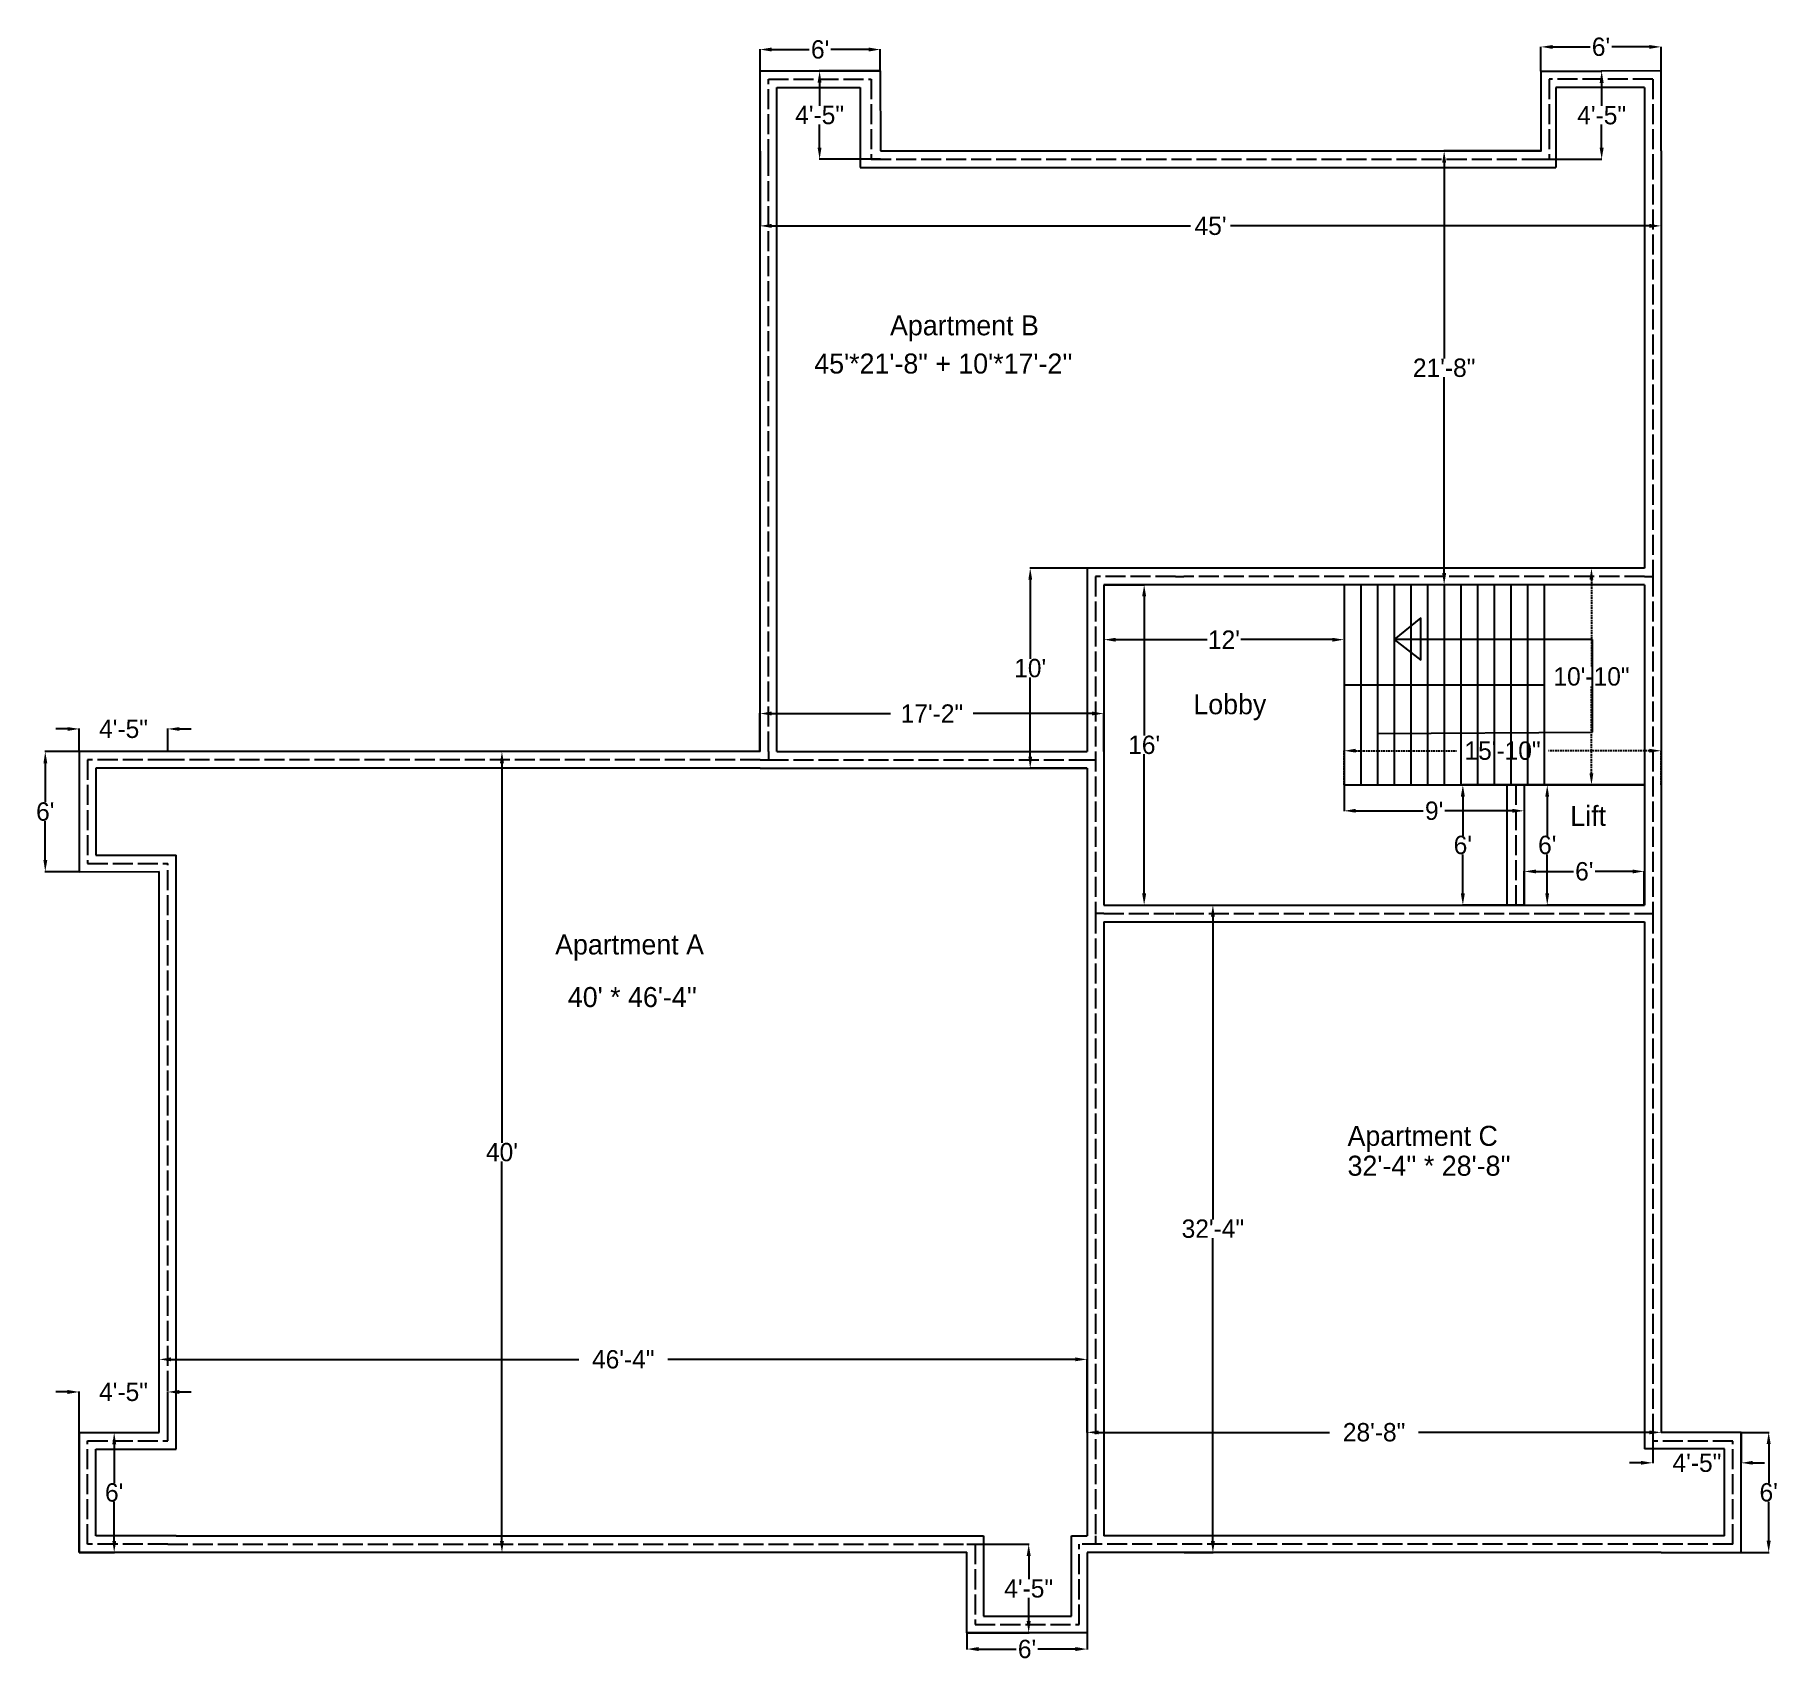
# Model space of a CAD drawing. Header units: inches. Extents: x -411 to 634, y -983 to -8.
import ezdxf

# ---------------------------------------------------------------- set-up
doc = ezdxf.new("R2010")
doc.units = ezdxf.units.IN
doc.header["$MEASUREMENT"] = 0
doc.linetypes.add('ACAD_ISO02W100', pattern=[15, 12, -3])
doc.linetypes.add('DASHEDX2', pattern=[1.5, 1, -0.5])
doc.dimstyles.get("Standard").update_dxf_attribs({"dimtxt": 11, "dimasz": 7, "dimexe": 0.18, "dimexo": 0.0625, "dimgap": 0.09, "dimtad": 0, "dimtih": 1, "dimtoh": 1, "dimdec": 0, "dimzin": 0, "dimdsep": 46, "dimlunit": 3, "dimtxsty": 'Standard', "dimcen": 0.09, "dimadec": 0, "dimazin": 0, "dimtfac": 1, "dimtdec": 0, "dimtofl": 0, "dimtmove": 0, "dimatfit": 3, "dimfxl": 1, "dimtolj": 1, "dimtzin": 0, "dimarcsym": 0})

# ---------------------------------------------------------------- blocks, each defined once
blk = doc.blocks.new('*D17')
at = {"color": 0, "lineweight": -2}
for p, q in [((23.3, -437.8), (-131.5, -437.8)), ((-131.3, -444.8), (-131.3, -672.3)), ((-131.3, -910.9), (-131.3, -683.4)), ((23.3, -917.9), (-131.5, -917.9))]:
    blk.add_line(p, q, dxfattribs=at)
at = {"color": 0}
for points in [[(-132.5, -444.8), (-130.1, -444.8), (-131.3, -437.8)], [(-132.5, -910.9), (-130.1, -910.9), (-131.3, -917.9)]]:
    blk.add_solid(points, dxfattribs=at)
at = {"layer": 'Defpoints', "color": 0}
for p in [(23.4, -437.8), (-131.3, -917.9), (23.4, -917.9)]:
    blk.add_point(p, dxfattribs=at)
at = {"color": 0, "insert": (-131.3, -677.9), "char_height": 11, "attachment_point": 5}
blk.add_mtext("\\A1;40'", dxfattribs=at)
blk = doc.blocks.new('*D18')
at = {"color": 0, "lineweight": -2}
for p, q in [((-336.7, -845.8), (-336.7, -801.9)), ((-329.7, -802.1), (-85.3, -802.1)), ((212.4, -802.1), (-31.9, -802.1)), ((219.4, -845.8), (219.4, -801.9))]:
    blk.add_line(p, q, dxfattribs=at)
at = {"color": 0}
for points in [[(-329.7, -800.9), (-329.7, -803.2), (-336.7, -802.1)], [(212.4, -800.9), (212.4, -803.2), (219.4, -802.1)]]:
    blk.add_solid(points, dxfattribs=at)
at = {"layer": 'Defpoints', "color": 0}
for p in [(219.4, -802.1), (-336.7, -845.9), (219.4, -845.9)]:
    blk.add_point(p, dxfattribs=at)
at = {"color": 0, "insert": (-58.6, -802.1), "char_height": 11, "attachment_point": 5}
blk.add_mtext('\\A1;46\'-4"', dxfattribs=at)
blk = doc.blocks.new('*D19')
at = {"color": 0, "lineweight": -2}
for p, q in [((-384.6, -845.9), (-363.5, -845.9)), ((-363.7, -852.9), (-363.7, -876.3)), ((-363.7, -910.9), (-363.7, -887.5)), ((-384.6, -917.9), (-363.5, -917.9))]:
    blk.add_line(p, q, dxfattribs=at)
at = {"color": 0}
for points in [[(-364.8, -852.9), (-362.5, -852.9), (-363.7, -845.9)], [(-364.8, -910.9), (-362.5, -910.9), (-363.7, -917.9)]]:
    blk.add_solid(points, dxfattribs=at)
at = {"layer": 'Defpoints', "color": 0}
for p in [(-384.7, -845.9), (-384.7, -917.9), (-363.7, -917.9)]:
    blk.add_point(p, dxfattribs=at)
at = {"color": 0, "insert": (-363.7, -881.9), "char_height": 11, "attachment_point": 5}
blk.add_mtext("\\A1;6'", dxfattribs=at)
blk = doc.blocks.new('*D21')
at = {"color": 0, "lineweight": -2}
for p, q in [((-391.7, -821.6), (-398.7, -821.6)), ((-384.7, -850.8), (-384.7, -821.4)), ((-331.6, -850.8), (-331.6, -821.4)), ((-324.6, -821.6), (-317.6, -821.6))]:
    blk.add_line(p, q, dxfattribs=at)
at = {"color": 0}
for points in [[(-391.7, -820.4), (-391.7, -822.8), (-384.7, -821.6)], [(-324.6, -820.4), (-324.6, -822.8), (-331.6, -821.6)]]:
    blk.add_solid(points, dxfattribs=at)
at = {"layer": 'Defpoints', "color": 0}
for p in [(-384.7, -821.6), (-384.7, -850.9), (-331.6, -850.9)]:
    blk.add_point(p, dxfattribs=at)
at = {"color": 0, "insert": (-358.1, -821.6), "char_height": 11, "attachment_point": 5}
blk.add_mtext('\\A1;4\'-5"', dxfattribs=at)
blk = doc.blocks.new('*D22')
at = {"color": 0, "lineweight": -2}
for p, q in [((-384.7, -437.8), (-405.2, -437.8)), ((-405, -444.8), (-405, -468.2)), ((-405, -502.8), (-405, -479.4)), ((-384.7, -509.8), (-405.2, -509.8))]:
    blk.add_line(p, q, dxfattribs=at)
at = {"color": 0}
for points in [[(-406.1, -444.8), (-403.8, -444.8), (-405, -437.8)], [(-406.1, -502.8), (-403.8, -502.8), (-405, -509.8)]]:
    blk.add_solid(points, dxfattribs=at)
at = {"layer": 'Defpoints', "color": 0}
for p in [(-384.6, -437.8), (-405, -509.8), (-384.6, -509.8)]:
    blk.add_point(p, dxfattribs=at)
at = {"color": 0, "insert": (-405, -473.8), "char_height": 11, "attachment_point": 5}
blk.add_mtext("\\A1;6'", dxfattribs=at)
blk = doc.blocks.new('*D23')
at = {"color": 0, "lineweight": -2}
for p, q in [((-391.6, -424.2), (-398.6, -424.2)), ((-384.6, -437.8), (-384.6, -424)), ((-331.6, -437.8), (-331.6, -424)), ((-324.6, -424.2), (-317.6, -424.2))]:
    blk.add_line(p, q, dxfattribs=at)
at = {"color": 0}
for points in [[(-391.6, -423.1), (-391.6, -425.4), (-384.6, -424.2)], [(-324.6, -423.1), (-324.6, -425.4), (-331.6, -424.2)]]:
    blk.add_solid(points, dxfattribs=at)
at = {"layer": 'Defpoints', "color": 0}
for p in [(-331.6, -424.2), (-384.6, -437.8), (-331.6, -437.8)]:
    blk.add_point(p, dxfattribs=at)
at = {"color": 0, "insert": (-358.1, -424.2), "char_height": 11, "attachment_point": 5}
blk.add_mtext('\\A1;4\'-5"', dxfattribs=at)
blk = doc.blocks.new('*D24')
at = {"color": 0, "lineweight": -2}
for p, q in [((147.4, -965.9), (147.4, -975.9)), ((219.4, -965.9), (219.4, -975.9)), ((154.4, -975.7), (176.9, -975.7)), ((212.4, -975.7), (189.9, -975.7))]:
    blk.add_line(p, q, dxfattribs=at)
at = {"color": 0}
for points in [[(154.4, -974.5), (154.4, -976.9), (147.4, -975.7)], [(212.4, -974.5), (212.4, -976.9), (219.4, -975.7)]]:
    blk.add_solid(points, dxfattribs=at)
at = {"layer": 'Defpoints', "color": 0}
for p in [(147.4, -965.9), (219.4, -965.9), (219.4, -975.7)]:
    blk.add_point(p, dxfattribs=at)
at = {"color": 0, "insert": (183.4, -975.7), "char_height": 11, "attachment_point": 5}
blk.add_mtext("\\A1;6'", dxfattribs=at)
blk = doc.blocks.new('*D25')
at = {"color": 0, "lineweight": -2}
for p, q in [((147.5, -912.9), (184.6, -912.9)), ((184.4, -919.9), (184.4, -933.8)), ((184.4, -958.9), (184.4, -945)), ((147.5, -965.9), (184.6, -965.9))]:
    blk.add_line(p, q, dxfattribs=at)
at = {"color": 0}
for points in [[(183.2, -919.9), (185.6, -919.9), (184.4, -912.9)], [(183.2, -958.9), (185.6, -958.9), (184.4, -965.9)]]:
    blk.add_solid(points, dxfattribs=at)
at = {"layer": 'Defpoints', "color": 0}
for p in [(147.4, -912.9), (184.4, -912.9), (147.4, -965.9)]:
    blk.add_point(p, dxfattribs=at)
at = {"color": 0, "insert": (184.4, -939.4), "char_height": 11, "attachment_point": 5}
blk.add_mtext('\\A1;4\'-5"', dxfattribs=at)
blk = doc.blocks.new('*D26')
at = {"color": 0, "lineweight": -2}
for p, q in [((611.5, -845.8), (628.1, -845.8)), ((627.9, -852.8), (627.9, -876.2)), ((627.9, -910.8), (627.9, -887.4)), ((611.5, -917.8), (628.1, -917.8))]:
    blk.add_line(p, q, dxfattribs=at)
at = {"color": 0}
for points in [[(626.7, -852.8), (629.1, -852.8), (627.9, -845.8)], [(626.7, -910.8), (629.1, -910.8), (627.9, -917.8)]]:
    blk.add_solid(points, dxfattribs=at)
at = {"layer": 'Defpoints', "color": 0}
for p in [(611.4, -845.8), (611.4, -917.8), (627.9, -917.8)]:
    blk.add_point(p, dxfattribs=at)
at = {"color": 0, "insert": (627.9, -881.8), "char_height": 11, "attachment_point": 5}
blk.add_mtext("\\A1;6'", dxfattribs=at)
blk = doc.blocks.new('*D27')
at = {"color": 0, "lineweight": -2}
for p, q in [((558.4, -845.9), (558.4, -864.2)), ((611.4, -845.9), (611.4, -864.2)), ((551.4, -864.1), (544.4, -864.1)), ((618.4, -864.1), (625.4, -864.1))]:
    blk.add_line(p, q, dxfattribs=at)
at = {"color": 0}
for points in [[(551.4, -862.9), (551.4, -865.2), (558.4, -864.1)], [(618.4, -862.9), (618.4, -865.2), (611.4, -864.1)]]:
    blk.add_solid(points, dxfattribs=at)
at = {"layer": 'Defpoints', "color": 0}
for p in [(558.4, -845.8), (611.4, -845.8), (558.4, -864.1)]:
    blk.add_point(p, dxfattribs=at)
at = {"color": 0, "insert": (584.9, -864.1), "char_height": 11, "attachment_point": 5}
blk.add_mtext('\\A1;4\'-5"', dxfattribs=at)
blk = doc.blocks.new('*D28')
at = {"color": 0, "lineweight": -2}
for p, q in [((491.4, -30), (491.4, -15.3)), ((498.4, -15.4), (520.9, -15.4)), ((556.4, -15.4), (533.9, -15.4)), ((563.4, -29.8), (563.4, -15.3))]:
    blk.add_line(p, q, dxfattribs=at)
at = {"color": 0}
for points in [[(498.4, -14.3), (498.4, -16.6), (491.4, -15.4)], [(556.4, -14.3), (556.4, -16.6), (563.4, -15.4)]]:
    blk.add_solid(points, dxfattribs=at)
at = {"layer": 'Defpoints', "color": 0}
for p in [(563.4, -15.4), (491.4, -30.1), (563.4, -29.8)]:
    blk.add_point(p, dxfattribs=at)
at = {"color": 0, "insert": (527.4, -15.4), "char_height": 11, "attachment_point": 5}
blk.add_mtext("\\A1;6'", dxfattribs=at)
blk = doc.blocks.new('*D29')
at = {"color": 0, "lineweight": -2}
for p, q in [((491.5, -30), (528, -30)), ((527.8, -37), (527.8, -50.8)), ((527.8, -75.8), (527.8, -62)), ((491.5, -82.8), (528, -82.8))]:
    blk.add_line(p, q, dxfattribs=at)
at = {"color": 0}
for points in [[(526.6, -37), (529, -37), (527.8, -30)], [(526.6, -75.8), (529, -75.8), (527.8, -82.8)]]:
    blk.add_solid(points, dxfattribs=at)
at = {"layer": 'Defpoints', "color": 0}
for p in [(491.4, -30), (491.4, -82.8), (527.8, -82.8)]:
    blk.add_point(p, dxfattribs=at)
at = {"color": 0, "insert": (527.8, -56.4), "char_height": 11, "attachment_point": 5}
blk.add_mtext('\\A1;4\'-5"', dxfattribs=at)
blk = doc.blocks.new('*D30')
at = {"color": 0, "lineweight": -2}
for p, q in [((23.4, -29.8), (23.4, -16.8)), ((30.4, -17), (52.9, -17)), ((88.4, -17), (65.9, -17)), ((95.4, -29.8), (95.4, -16.8))]:
    blk.add_line(p, q, dxfattribs=at)
at = {"color": 0}
for points in [[(30.4, -15.8), (30.4, -18.2), (23.4, -17)], [(88.4, -15.8), (88.4, -18.2), (95.4, -17)]]:
    blk.add_solid(points, dxfattribs=at)
at = {"layer": 'Defpoints', "color": 0}
for p in [(95.4, -17), (23.4, -29.8), (95.4, -29.8)]:
    blk.add_point(p, dxfattribs=at)
at = {"color": 0, "insert": (59.4, -17), "char_height": 11, "attachment_point": 5}
blk.add_mtext("\\A1;6'", dxfattribs=at)
blk = doc.blocks.new('*D31')
at = {"color": 0, "lineweight": -2}
for p, q in [((95.3, -29.8), (58.9, -29.8)), ((59.1, -36.8), (59.1, -50.7)), ((59.1, -75.8), (59.1, -61.9)), ((95.5, -82.8), (58.9, -82.8))]:
    blk.add_line(p, q, dxfattribs=at)
at = {"color": 0}
for points in [[(57.9, -36.8), (60.2, -36.8), (59.1, -29.8)], [(57.9, -75.8), (60.2, -75.8), (59.1, -82.8)]]:
    blk.add_solid(points, dxfattribs=at)
at = {"layer": 'Defpoints', "color": 0}
for p in [(95.4, -29.8), (59.1, -82.8), (95.6, -82.8)]:
    blk.add_point(p, dxfattribs=at)
at = {"color": 0, "insert": (59.1, -56.3), "char_height": 11, "attachment_point": 5}
blk.add_mtext('\\A1;4\'-5"', dxfattribs=at)
blk = doc.blocks.new('*D32')
at = {"color": 0, "lineweight": -2}
for p, q in [((219.4, -845.8), (219.4, -845.7)), ((226.4, -845.8), (364.7, -845.8)), ((556.4, -845.8), (418.1, -845.8)), ((563.4, -845.8), (563.4, -845.7))]:
    blk.add_line(p, q, dxfattribs=at)
at = {"color": 0}
for points in [[(226.4, -844.7), (226.4, -847), (219.4, -845.8)], [(556.4, -844.7), (556.4, -847), (563.4, -845.8)]]:
    blk.add_solid(points, dxfattribs=at)
at = {"layer": 'Defpoints', "color": 0}
for p in [(219.4, -845.8), (219.4, -845.8), (563.4, -845.8)]:
    blk.add_point(p, dxfattribs=at)
at = {"color": 0, "insert": (391.4, -845.8), "char_height": 11, "attachment_point": 5}
blk.add_mtext('\\A1;28\'-8"', dxfattribs=at)
blk = doc.blocks.new('*D33')
at = {"color": 0, "lineweight": -2}
for p, q in [((277.5, -529.8), (295, -529.8)), ((294.8, -536.8), (294.8, -718.3)), ((294.8, -910.9), (294.8, -729.4)), ((277.5, -917.9), (295, -917.9))]:
    blk.add_line(p, q, dxfattribs=at)
at = {"color": 0}
for points in [[(293.6, -536.8), (296, -536.8), (294.8, -529.8)], [(293.6, -910.9), (296, -910.9), (294.8, -917.9)]]:
    blk.add_solid(points, dxfattribs=at)
at = {"layer": 'Defpoints', "color": 0}
for p in [(277.4, -529.8), (277.4, -917.9), (294.8, -917.9)]:
    blk.add_point(p, dxfattribs=at)
at = {"color": 0, "insert": (294.8, -723.8), "char_height": 11, "attachment_point": 5}
blk.add_mtext('\\A1;32\'-4"', dxfattribs=at)
blk = doc.blocks.new('*D34')
at = {"color": 0, "lineweight": -2}
for p, q in [((553.3, -457.8), (495, -457.8)), ((495.2, -464.8), (495.2, -488.2)), ((495.2, -522.8), (495.2, -499.4)), ((553.3, -529.8), (495, -529.8))]:
    blk.add_line(p, q, dxfattribs=at)
at = {"color": 0}
for points in [[(494, -464.8), (496.3, -464.8), (495.2, -457.8)], [(494, -522.8), (496.3, -522.8), (495.2, -529.8)]]:
    blk.add_solid(points, dxfattribs=at)
at = {"layer": 'Defpoints', "color": 0}
for p in [(553.4, -457.8), (495.2, -529.8), (553.4, -529.8)]:
    blk.add_point(p, dxfattribs=at)
at = {"color": 0, "insert": (495.2, -493.8), "char_height": 11, "attachment_point": 5}
blk.add_mtext("\\A1;6'", dxfattribs=at)
blk = doc.blocks.new('*D35')
at = {"color": 0, "lineweight": -2}
for p, q in [((481.4, -529.8), (481.4, -509.5)), ((488.4, -509.6), (510.9, -509.6)), ((546.3, -509.6), (523.9, -509.6)), ((553.3, -529.8), (553.3, -509.5))]:
    blk.add_line(p, q, dxfattribs=at)
at = {"color": 0}
for points in [[(488.4, -508.5), (488.4, -510.8), (481.4, -509.6)], [(546.3, -508.5), (546.3, -510.8), (553.3, -509.6)]]:
    blk.add_solid(points, dxfattribs=at)
at = {"layer": 'Defpoints', "color": 0}
for p in [(553.3, -509.6), (481.4, -529.8), (553.3, -529.8)]:
    blk.add_point(p, dxfattribs=at)
at = {"color": 0, "insert": (517.4, -509.6), "char_height": 11, "attachment_point": 5}
blk.add_mtext("\\A1;6'", dxfattribs=at)
blk = doc.blocks.new('*D36')
at = {"color": 0, "lineweight": -2}
for p, q in [((491.3, -77.8), (433.2, -77.8)), ((433.4, -84.8), (433.4, -202.2)), ((433.4, -330.8), (433.4, -213.4)), ((493.3, -337.8), (433.2, -337.8))]:
    blk.add_line(p, q, dxfattribs=at)
at = {"color": 0}
for points in [[(432.2, -84.8), (434.6, -84.8), (433.4, -77.8)], [(432.2, -330.8), (434.6, -330.8), (433.4, -337.8)]]:
    blk.add_solid(points, dxfattribs=at)
at = {"layer": 'Defpoints', "color": 0}
for p in [(491.4, -77.8), (433.4, -337.8), (493.4, -337.8)]:
    blk.add_point(p, dxfattribs=at)
at = {"color": 0, "insert": (433.4, -207.8), "char_height": 11, "attachment_point": 5}
blk.add_mtext('\\A1;21\'-8"', dxfattribs=at)
blk = doc.blocks.new('*D37')
at = {"color": 0, "lineweight": -2}
for p, q in [((23.4, -77.9), (23.4, -122.9)), ((563.4, -77.9), (563.4, -122.9)), ((30.4, -122.7), (281.4, -122.7)), ((556.4, -122.7), (305.4, -122.7))]:
    blk.add_line(p, q, dxfattribs=at)
at = {"color": 0}
for points in [[(30.4, -121.5), (30.4, -123.9), (23.4, -122.7)], [(556.4, -121.5), (556.4, -123.9), (563.4, -122.7)]]:
    blk.add_solid(points, dxfattribs=at)
at = {"layer": 'Defpoints', "color": 0}
for p in [(23.4, -77.8), (563.4, -77.8), (563.4, -122.7)]:
    blk.add_point(p, dxfattribs=at)
at = {"color": 0, "insert": (293.4, -122.7), "char_height": 11, "attachment_point": 5}
blk.add_mtext("\\A1;45'", dxfattribs=at)
blk = doc.blocks.new('*D38')
at = {"color": 0, "lineweight": -2}
for p, q in [((23.3, -437.8), (23.3, -414.8)), ((30.3, -415), (101.5, -415)), ((222.4, -415), (151.2, -415)), ((229.4, -437.8), (229.4, -414.8))]:
    blk.add_line(p, q, dxfattribs=at)
at = {"color": 0}
for points in [[(30.3, -413.8), (30.3, -416.1), (23.3, -415)], [(222.4, -413.8), (222.4, -416.1), (229.4, -415)]]:
    blk.add_solid(points, dxfattribs=at)
at = {"layer": 'Defpoints', "color": 0}
for p in [(229.4, -415), (23.3, -437.8), (229.4, -437.8)]:
    blk.add_point(p, dxfattribs=at)
at = {"color": 0, "insert": (126.4, -415), "char_height": 11, "attachment_point": 5}
blk.add_mtext('\\A1;17\'-2"', dxfattribs=at)
blk = doc.blocks.new('*D39')
at = {"color": 0, "lineweight": -2}
for p, q in [((219.3, -327.8), (185.1, -327.8)), ((185.3, -334.8), (185.3, -382.2)), ((185.3, -440.8), (185.3, -393.4)), ((219.3, -447.8), (185.1, -447.8))]:
    blk.add_line(p, q, dxfattribs=at)
at = {"color": 0}
for points in [[(184.2, -334.8), (186.5, -334.8), (185.3, -327.8)], [(184.2, -440.8), (186.5, -440.8), (185.3, -447.8)]]:
    blk.add_solid(points, dxfattribs=at)
at = {"layer": 'Defpoints', "color": 0}
for p in [(219.4, -327.8), (185.3, -447.8), (219.4, -447.8)]:
    blk.add_point(p, dxfattribs=at)
at = {"color": 0, "insert": (185.3, -387.8), "char_height": 11, "attachment_point": 5}
blk.add_mtext("\\A1;10'", dxfattribs=at)
blk = doc.blocks.new('*D40')
at = {"color": 0, "lineweight": -2}
for p, q in [((229.5, -337.8), (253.8, -337.8)), ((253.6, -344.8), (253.6, -428.2)), ((253.6, -522.8), (253.6, -439.4)), ((229.5, -529.8), (253.8, -529.8))]:
    blk.add_line(p, q, dxfattribs=at)
at = {"color": 0}
for points in [[(252.4, -344.8), (254.8, -344.8), (253.6, -337.8)], [(252.4, -522.8), (254.8, -522.8), (253.6, -529.8)]]:
    blk.add_solid(points, dxfattribs=at)
at = {"layer": 'Defpoints', "color": 0}
for p in [(229.4, -337.8), (229.4, -529.8), (253.6, -529.8)]:
    blk.add_point(p, dxfattribs=at)
at = {"color": 0, "insert": (253.6, -433.8), "char_height": 11, "attachment_point": 5}
blk.add_mtext("\\A1;16'", dxfattribs=at)
blk = doc.blocks.new('*D41')
at = {"color": 0, "lineweight": -2}
for p, q in [((229.5, -337.9), (229.5, -370.9)), ((373.4, -337.9), (373.4, -370.9)), ((236.5, -370.7), (291.3, -370.7)), ((366.4, -370.7), (311.6, -370.7))]:
    blk.add_line(p, q, dxfattribs=at)
at = {"color": 0}
for points in [[(236.5, -369.6), (236.5, -371.9), (229.5, -370.7)], [(366.4, -369.6), (366.4, -371.9), (373.4, -370.7)]]:
    blk.add_solid(points, dxfattribs=at)
at = {"layer": 'Defpoints', "color": 0}
for p in [(229.5, -337.8), (373.4, -337.8), (373.4, -370.7)]:
    blk.add_point(p, dxfattribs=at)
at = {"color": 0, "insert": (301.4, -370.7), "char_height": 11, "attachment_point": 5}
blk.add_mtext("\\A1;12'", dxfattribs=at)
blk = doc.blocks.new('*D43')
at = {"color": 0, "lineweight": -2}
for p, q in [((481.3, -457.8), (444.4, -457.8)), ((444.6, -464.8), (444.6, -488.2)), ((444.6, -522.8), (444.6, -499.4)), ((481.3, -529.8), (444.4, -529.8))]:
    blk.add_line(p, q, dxfattribs=at)
at = {"color": 0}
for points in [[(443.4, -464.8), (445.8, -464.8), (444.6, -457.8)], [(443.4, -522.8), (445.8, -522.8), (444.6, -529.8)]]:
    blk.add_solid(points, dxfattribs=at)
at = {"layer": 'Defpoints', "color": 0}
for p in [(481.4, -457.8), (444.6, -529.8), (481.4, -529.8)]:
    blk.add_point(p, dxfattribs=at)
at = {"color": 0, "insert": (444.6, -493.8), "char_height": 11, "attachment_point": 5}
blk.add_mtext("\\A1;6'", dxfattribs=at)
blk = doc.blocks.new('*D46')
at = {"color": 0, "linetype": 'DASHEDX2', "lineweight": -2}
for p, q in [((373.4, -457.8), (373.4, -437.1)), ((380.4, -437.3), (440.8, -437.3)), ((556.4, -437.3), (496, -437.3)), ((563.4, -457.8), (563.4, -437.1))]:
    blk.add_line(p, q, dxfattribs=at)
at = {"color": 0, "linetype": 'DASHEDX2'}
for points in [[(380.4, -436.1), (380.4, -438.4), (373.4, -437.3)], [(556.4, -436.1), (556.4, -438.4), (563.4, -437.3)]]:
    blk.add_solid(points, dxfattribs=at)
at = {"layer": 'Defpoints', "color": 0, "linetype": 'DASHEDX2'}
for p in [(563.4, -437.3), (373.4, -457.8), (563.4, -457.8)]:
    blk.add_point(p, dxfattribs=at)
at = {"color": 0, "linetype": 'DASHEDX2', "insert": (468.4, -437.3), "char_height": 11, "attachment_point": 5}
blk.add_mtext('\\A1;15\'-10"', dxfattribs=at)
blk = doc.blocks.new('*D47')
at = {"color": 0, "linetype": 'DASHEDX2', "lineweight": -2}
for p, q in [((553.3, -327.8), (521.5, -327.8)), ((521.7, -334.8), (521.7, -387.2)), ((521.7, -450.8), (521.7, -398.4)), ((553.3, -457.8), (521.5, -457.8))]:
    blk.add_line(p, q, dxfattribs=at)
at = {"color": 0, "linetype": 'DASHEDX2'}
for points in [[(520.5, -334.8), (522.8, -334.8), (521.7, -327.8)], [(520.5, -450.8), (522.8, -450.8), (521.7, -457.8)]]:
    blk.add_solid(points, dxfattribs=at)
at = {"layer": 'Defpoints', "color": 0, "linetype": 'DASHEDX2'}
for p in [(553.4, -327.8), (521.7, -457.8), (553.4, -457.8)]:
    blk.add_point(p, dxfattribs=at)
at = {"color": 0, "linetype": 'DASHEDX2', "insert": (521.7, -392.8), "char_height": 11, "attachment_point": 5}
blk.add_mtext('\\A1;10\'-10"', dxfattribs=at)
blk = doc.blocks.new('*D49')
at = {"color": 0, "lineweight": -2}
for p, q in [((373.4, -457.8), (373.4, -473.5)), ((481.3, -457.9), (481.3, -473.5)), ((380.4, -473.3), (420.9, -473.3)), ((474.3, -473.3), (433.9, -473.3))]:
    blk.add_line(p, q, dxfattribs=at)
at = {"color": 0}
for points in [[(380.4, -472.1), (380.4, -474.4), (373.4, -473.3)], [(474.3, -472.1), (474.3, -474.4), (481.3, -473.3)]]:
    blk.add_solid(points, dxfattribs=at)
at = {"layer": 'Defpoints', "color": 0}
for p in [(373.4, -457.8), (481.3, -457.8), (481.3, -473.3)]:
    blk.add_point(p, dxfattribs=at)
at = {"color": 0, "insert": (427.4, -473.3), "char_height": 11, "attachment_point": 5}
blk.add_mtext("\\A1;9'", dxfattribs=at)

msp = doc.modelspace()

# ---------------------------------------------------------------- linework, layer by layer
for p, q in [((23.4, -77.8), (23.4, -29.8)), ((23.4, -29.8), (95.4, -29.8)), ((95.4, -29.8), (95.5, -77.8)), ((563.4, -29.8), (491.4, -30.1)), ((491.4, -30.1), (491.4, -78.1)), ((563.4, -77.8), (563.4, -29.8)), ((33.4, -87.8), (33.4, -39.8)), ((33.4, -39.8), (83.4, -39.8)), ((83.4, -39.8), (83.4, -87.8)), ((553.4, -39.8), (500.4, -39.8)), ((500.4, -39.8), (500.4, -87.8)), ((553.4, -39.8), (553.4, -87.8)), ((23.4, -437.8), (23.4, -77.8)), ((95.5, -77.8), (491.4, -77.8)), ((563.4, -77.8), (563.4, -845.8)), ((33.4, -437.8), (33.4, -87.8)), ((83.4, -87.8), (500.4, -87.8)), ((553.4, -87.8), (553.4, -327.8)), ((267.4, -327.8), (219.4, -327.8)), ((219.4, -327.8), (219.4, -437.8)), ((277.4, -327.8), (267.4, -327.8)), ((272.4, -332.8), (277.4, -332.8)), ((313.4, -327.8), (277.4, -327.8)), ((433.4, -327.8), (313.4, -327.8)), ((553.4, -327.8), (433.4, -327.8)), ((553.4, -332.8), (558.4, -332.8)), ((277.4, -337.8), (229.4, -337.8)), ((229.4, -337.8), (229.4, -529.8)), ((313.4, -337.8), (277.4, -337.8)), ((433.4, -337.8), (313.4, -337.8)), ((373.4, -337.8), (373.4, -457.8)), ((373.4, -337.8), (373.4, -397.8)), ((383.4, -337.8), (383.4, -457.8)), ((393.4, -337.8), (393.4, -457.8)), ((403.4, -337.8), (403.4, -457.8)), ((413.4, -337.8), (413.4, -457.8)), ((423.4, -337.8), (423.4, -457.8)), ((553.4, -337.8), (433.4, -337.8)), ((433.4, -337.8), (433.4, -457.8)), ((443.4, -337.8), (443.4, -457.8)), ((453.4, -337.8), (453.4, -457.8)), ((463.4, -337.8), (463.4, -457.8)), ((473.4, -337.8), (473.4, -457.8)), ((483.4, -337.8), (483.4, -457.8)), ((553.4, -337.8), (493.4, -337.8)), ((493.4, -337.8), (493.4, -457.8)), ((553.4, -337.8), (553.4, -457.8)), ((419.4, -357.6), (403.4, -370.6)), ((419.4, -383), (419.4, -357.6)), ((522.4, -370.6), (403.4, -370.6)), ((403.4, -370.6), (419.4, -383)), ((522.4, -426.1), (522.4, -370.6)), ((373.4, -397.8), (493.4, -397.8)), ((373.4, -397.8), (373.4, -426.9)), ((393.4, -426.9), (522.4, -426.1)), ((-336.6, -437.8), (-384.6, -437.8)), ((-384.6, -437.8), (-384.6, -509.8)), ((23.4, -437.8), (-336.6, -437.8)), ((28.4, -437.8), (28.4, -442.8)), ((33.4, -437.8), (219.4, -437.8)), ((-326.6, -447.8), (-374.6, -447.8)), ((-374.6, -447.8), (-374.6, -499.8)), ((23.4, -447.8), (-326.6, -447.8)), ((23.4, -442.8), (28.4, -442.8)), ((23.4, -447.8), (33.4, -447.8)), ((33.4, -447.8), (219.4, -447.8)), ((219.4, -442.8), (224.4, -442.8)), ((219.4, -447.8), (219.4, -539.8)), ((373.4, -457.8), (553.4, -457.8)), ((471.2, -529.8), (471.2, -457.8)), ((553.4, -457.8), (481.4, -457.8)), ((481.4, -457.8), (481.4, -529.8)), ((553.4, -457.8), (553.4, -529.8)), ((-374.6, -499.8), (-326.6, -499.8)), ((-326.6, -855.9), (-326.6, -499.8)), ((-384.6, -509.8), (-336.7, -509.7)), ((-336.7, -845.9), (-336.7, -509.7)), ((229.4, -529.8), (277.4, -529.8)), ((277.4, -529.8), (553.4, -529.8)), ((219.4, -539.8), (219.4, -907.9)), ((229.4, -534.8), (224.4, -534.8)), ((229.4, -539.8), (267.4, -539.8)), ((229.4, -539.8), (229.4, -907.9)), ((267.4, -539.8), (277.4, -539.8)), ((272.4, -534.8), (277.4, -534.8)), ((277.4, -539.8), (553.4, -539.8)), ((553.4, -534.8), (558.4, -534.8)), ((553.4, -539.8), (553.4, -855.6)), ((553.4, -547.8), (553.4, -607.8)), ((-384.7, -917.9), (-384.7, -845.9)), ((-384.7, -845.9), (-336.7, -845.9)), ((-384.7, -845.9), (-384.7, -917.9)), ((611.4, -845.8), (563.4, -845.8)), ((611.4, -917.8), (611.4, -845.8)), ((-374.6, -907.9), (-374.6, -855.9)), ((-374.6, -855.9), (-326.6, -855.9)), ((601.4, -855.6), (553.4, -855.6)), ((601.4, -907.8), (601.4, -855.6)), ((-326.6, -907.9), (-374.6, -907.9)), ((-326.6, -907.9), (152.4, -907.9)), ((152.4, -907.9), (157.4, -907.9)), ((157.4, -907.9), (157.4, -955.9)), ((210.1, -907.9), (219.4, -907.9)), ((210.1, -955.9), (210.1, -907.9)), ((224.4, -907.9), (224.4, -912.9)), ((553.4, -907.8), (229.4, -907.9)), ((601.4, -907.8), (553.4, -907.8)), ((-336.7, -917.9), (-384.7, -917.9)), ((147.4, -917.9), (-336.7, -917.9)), ((147.4, -912.9), (152.4, -912.9)), ((147.4, -965.9), (147.4, -917.6)), ((563.4, -917.8), (219.4, -917.9)), ((219.4, -917.9), (219.4, -965.9)), ((563.4, -917.8), (611.4, -917.8)), ((157.4, -955.9), (210.1, -955.9)), ((219.4, -965.9), (147.4, -965.9))]:
    msp.add_line(p, q)
at = {"linetype": 'ACAD_ISO02W100'}
for p, q in [((28.4, -82.8), (28.4, -34.8)), ((28.4, -34.8), (89.9, -34.8)), ((89.9, -34.8), (89.9, -82.8)), ((558.4, -34.8), (496.4, -34.8)), ((496.4, -34.8), (496.4, -82.8)), ((558.4, -34.8), (558.4, -82.8)), ((28.4, -437.8), (28.4, -82.8)), ((89.9, -82.8), (496.4, -82.8)), ((558.4, -82.8), (558.4, -332.8)), ((272.4, -332.8), (224.4, -332.8)), ((224.4, -332.8), (224.4, -534.8)), ((313.4, -332.8), (277.4, -332.8)), ((433.4, -332.8), (313.4, -332.8)), ((553.4, -332.8), (433.4, -332.8)), ((558.4, -332.8), (558.4, -534.8)), ((-331.6, -442.8), (-379.6, -442.8)), ((-379.6, -442.8), (-379.6, -504.8)), ((23.4, -442.8), (-331.6, -442.8)), ((28.4, -442.8), (219.4, -442.8)), ((476.3, -457.8), (476.3, -529.8)), ((-379.6, -504.8), (-331.6, -504.8)), ((-331.6, -850.9), (-331.6, -504.8)), ((224.4, -534.8), (224.4, -907.9)), ((229.4, -534.8), (272.4, -534.8)), ((277.4, -534.8), (553.4, -534.8)), ((558.4, -534.8), (558.4, -851.1)), ((-379.6, -912.9), (-379.6, -850.9)), ((-379.6, -850.9), (-331.6, -850.9)), ((606.4, -851.1), (558.4, -851.1)), ((606.4, -912.8), (606.4, -851.1)), ((-331.6, -912.9), (-379.6, -912.9)), ((-331.6, -912.9), (147.4, -912.9)), ((152.4, -912.9), (152.4, -960.9)), ((558.4, -912.8), (214.6, -912.9)), ((214.6, -960.9), (214.6, -912.9)), ((606.4, -912.8), (558.4, -912.8)), ((152.4, -960.9), (214.6, -960.9))]:
    msp.add_line(p, q, dxfattribs=at)
at = {"linetype": 'DASHEDX2'}
for p, q in [((373.4, -457.8), (481.4, -457.8)), ((481.3, -457.8), (476.3, -457.8))]:
    msp.add_line(p, q, dxfattribs=at)

# ---------------------------------------------------------------- texts
for s, p in [('Apartment B', (101.3, -188.3)), ('Apartment A', (-99.4, -559.4)), ('Apartment C', (375.5, -674.1))]:
    msp.add_text(s, height=12).set_placement(p)
for s, p in [('45\'*21\'-8" + 10\'*17\'-2\'\'', (55.9, -211.2)), ('Lobby', (283.1, -415.4)), ('Lift', (509, -482.3)), ("40' * 46'-4''", (-91.8, -590.9)), ("32'-4'' * 28'-8''", (375.5, -692))]:
    msp.add_text(s, height=12, dxfattribs=at).set_placement(p)

# ---------------------------------------------------------------- dimensions: what is measured, and where the dimension line sits
for base, p1, p2, picture, middle in [((95.4, -17), (23.4, -29.8), (95.4, -29.8), '*D30', (59.4, -17)), ((563.4, -15.4), (491.4, -30.1), (563.4, -29.8), '*D28', (527.4, -15.4)), ((563.4, -122.7), (23.4, -77.8), (563.4, -77.8), '*D37', (293.4, -122.7)), ((373.4, -370.7), (229.5, -337.8), (373.4, -337.8), '*D41', (301.4, -370.7)), ((-331.6, -424.2), (-384.6, -437.8), (-331.6, -437.8), '*D23', (-358.1, -424.2)), ((229.4, -415), (23.3, -437.8), (229.4, -437.8), '*D38', (126.4, -415)), ((481.3, -473.3), (373.4, -457.8), (481.3, -457.8), '*D49', (427.4, -473.3)), ((553.3, -509.6), (481.4, -529.8), (553.3, -529.8), '*D35', (517.4, -509.6)), ((219.4, -802.1), (-336.7, -845.9), (219.4, -845.9), '*D18', (-58.6, -802.1)), ((-384.7, -821.6), (-331.6, -850.9), (-384.7, -850.9), '*D21', (-358.1, -821.6)), ((219.4, -845.8), (563.4, -845.8), (219.4, -845.8), '*D32', (391.4, -845.8)), ((558.4, -864.1), (611.4, -845.8), (558.4, -845.8), '*D27', (584.9, -864.1)), ((219.4, -975.7), (147.4, -965.9), (219.4, -965.9), '*D24', (183.4, -975.7))]:
    dim = msp.add_linear_dim(base=base, p1=p1, p2=p2, dimstyle='Standard')
    dim.commit()
    dim.dimension.update_dxf_attribs({"geometry": picture, "text_midpoint": middle})
for base, p1, p2, picture, middle in [((59.1, -82.8), (95.4, -29.8), (95.6, -82.8), '*D31', (59.1, -56.3)), ((527.8, -82.8), (491.4, -30), (491.4, -82.8), '*D29', (527.8, -56.4)), ((433.4, -337.8), (491.4, -77.8), (493.4, -337.8), '*D36', (433.4, -207.8)), ((185.3, -447.8), (219.4, -327.8), (219.4, -447.8), '*D39', (185.3, -387.8)), ((253.6, -529.8), (229.4, -337.8), (229.4, -529.8), '*D40', (253.6, -433.8)), ((-405, -509.8), (-384.6, -437.8), (-384.6, -509.8), '*D22', (-405, -473.8)), ((-131.3, -917.9), (23.4, -437.8), (23.4, -917.9), '*D17', (-131.3, -677.9)), ((444.6, -529.8), (481.4, -457.8), (481.4, -529.8), '*D43', (444.6, -493.8)), ((495.2, -529.8), (553.4, -457.8), (553.4, -529.8), '*D34', (495.2, -493.8)), ((294.8, -917.9), (277.4, -529.8), (277.4, -917.9), '*D33', (294.8, -723.8)), ((-363.7, -917.9), (-384.7, -845.9), (-384.7, -917.9), '*D19', (-363.7, -881.9)), ((627.9, -917.8), (611.4, -845.8), (611.4, -917.8), '*D26', (627.9, -881.8)), ((184.4, -912.9), (147.4, -965.9), (147.4, -912.9), '*D25', (184.4, -939.4))]:
    dim = msp.add_linear_dim(base=base, p1=p1, p2=p2, angle=90, dimstyle='Standard')
    dim.commit()
    dim.dimension.update_dxf_attribs({"geometry": picture, "text_midpoint": middle})
dim = msp.add_linear_dim(base=(521.7, -457.8), p1=(553.4, -327.8), p2=(553.4, -457.8), angle=90, dimstyle='Standard', dxfattribs=at)
dim.commit()
dim.dimension.update_dxf_attribs({"geometry": '*D47', "text_midpoint": (521.7, -392.8)})
dim = msp.add_linear_dim(base=(563.4, -437.3), p1=(373.4, -457.8), p2=(563.4, -457.8), dimstyle='Standard', dxfattribs=at)
dim.commit()
dim.dimension.update_dxf_attribs({"geometry": '*D46', "text_midpoint": (468.4, -437.3)})

doc.saveas('drawing.dxf')
